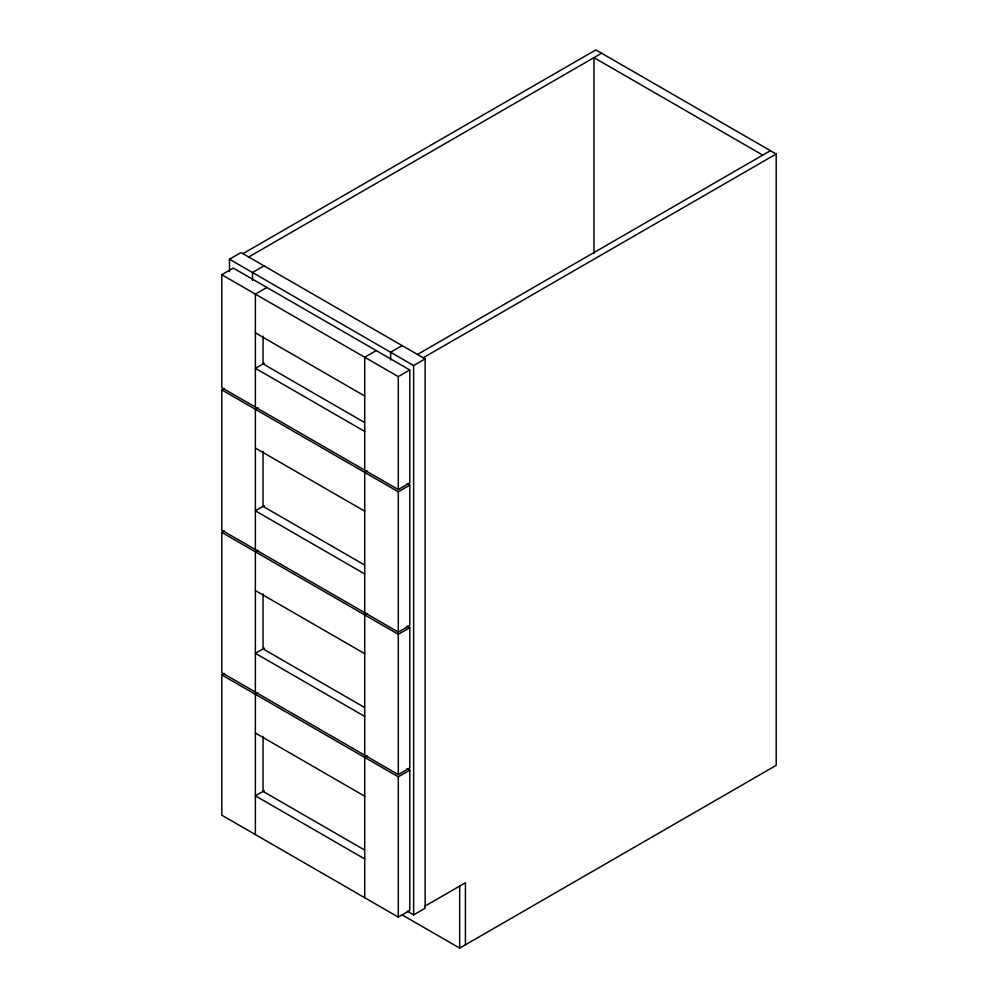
<?xml version="1.0" encoding="UTF-8"?>
<svg xmlns="http://www.w3.org/2000/svg" width="998" height="998" viewBox="0 0 998 998"><rect width="100%" height="100%" fill="white"/><g stroke="black" fill="none" stroke-linecap="round" stroke-linejoin="round"><path stroke-width="1.5" d="M229.478 271.668L229.478 259.218L240.992 252.569L425.148 358.893L425.148 908.23L413.634 914.879L407.246 911.186M242.913 253.679L595.868 49.9L776.195 154.004L776.195 765.366L459.679 948.1L401.807 914.692M248.664 257.01L601.632 53.218M221.806 274.724L233.32 268.075L409.804 369.971L409.804 482.932L398.289 489.581L221.806 387.698L221.806 274.724L398.289 376.62L409.804 369.971M264.008 265.867L252.506 272.504L252.506 280.288M266.89 287.461L255.376 294.111L255.376 407.072M264.333 363.147L255.376 368.312L364.719 431.435M407.109 483.606L409.804 485.153L409.804 625.434L398.289 632.083L221.806 530.2L221.806 389.906L224.363 388.434M257.933 407.808L255.376 409.292L255.376 549.574M376.234 350.585L364.719 357.234L364.719 470.208M402.132 345.607L390.617 352.257L390.617 360.029M417.476 354.465L770.431 150.686M423.227 357.783L776.195 154.004M229.478 259.218L413.634 365.542L425.148 358.893M264.333 505.649L255.376 510.814L364.719 573.937M407.109 626.108L409.804 627.655L409.804 767.936L398.289 774.585L221.806 672.702L221.806 532.408L224.363 530.936M367.276 470.944L364.719 472.416L364.719 612.71M257.933 550.31L255.376 551.794L255.376 692.076M221.806 389.906L398.289 491.802L409.804 485.153M264.333 648.151L255.376 653.316L364.719 716.439M407.109 768.61L409.804 770.157L409.804 910.438L398.289 917.087L221.806 815.204L221.806 674.91L224.363 673.438M367.276 613.446L364.719 614.918L364.719 755.212M257.933 692.812L255.376 694.296L255.376 834.577M221.806 532.408L398.289 634.304L409.804 627.655M264.333 790.653L255.376 795.818L364.719 858.941M367.276 755.948L364.719 757.42L364.719 897.713M221.806 674.91L398.289 776.806L409.804 770.157M424.549 906.359L465.43 882.756L465.43 944.782M762.759 155.114L593.96 57.647L593.96 253.654M255.376 332.87L364.719 395.994M364.295 422.329L263.048 363.883L263.048 336.139M255.376 448.052L364.719 511.176M364.295 564.831L263.048 506.385L263.048 451.271M255.376 590.554L364.719 653.678M364.295 707.332L263.048 648.887L263.048 593.773M255.376 733.056L364.719 796.179M364.295 849.834L263.048 791.389L263.048 736.275M459.679 886.074L459.679 948.1M413.634 365.542L413.634 914.879M398.289 376.62L398.289 489.581M398.289 491.802L398.289 632.083M398.289 634.304L398.289 774.585M398.289 776.806L398.289 917.087"/></g></svg>
